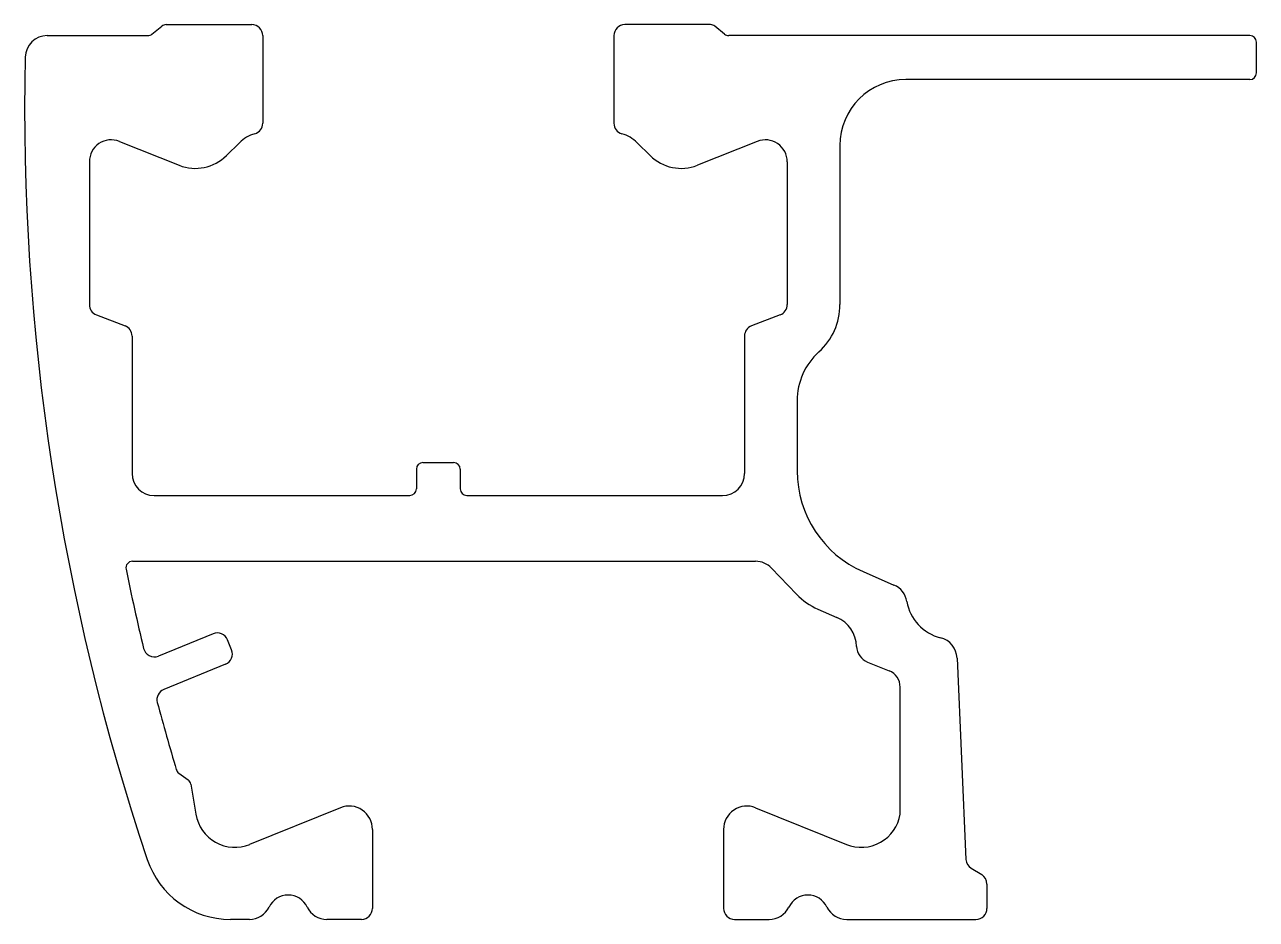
# Model space of a CAD drawing. Extents: x 2264.4 to 2320.5, y 1283.3 to 1324.1.
import ezdxf

# ---------------------------------------------------------------- set-up
doc = ezdxf.new("R2010")
doc.units = 0
doc.layers.get('0').update_dxf_attribs({"linetype": 'CONTINUOUS'})

msp = doc.modelspace()

# ---------------------------------------------------------------- linework, layer by layer
at = {"color": 0}
for p, q in [((2270.172, 1323.665), (2270.624, 1324.031)), ((2270.813, 1324.098), (2274.718, 1324.098)), ((2295.624, 1324.098), (2291.718, 1324.098)), ((2296.264, 1323.665), (2295.813, 1324.031)), ((2265.394, 1323.598), (2269.983, 1323.598)), ((2275.218, 1323.598), (2275.218, 1319.609)), ((2291.218, 1323.598), (2291.218, 1319.609)), ((2320.194, 1323.598), (2296.453, 1323.598)), ((2320.494, 1321.898), (2320.494, 1323.298)), ((2320.194, 1321.598), (2304.518, 1321.598)), ((2268.688, 1318.78), (2271.415, 1317.695)), ((2273.56, 1318.131), (2274.157, 1318.722)), ((2292.876, 1318.131), (2292.279, 1318.722)), ((2297.748, 1318.78), (2295.022, 1317.695)), ((2301.518, 1318.598), (2301.518, 1311.35)), ((2267.319, 1317.851), (2267.319, 1311.35)), ((2299.118, 1317.851), (2299.118, 1311.35)), ((2267.64, 1310.883), (2268.944, 1310.384)), ((2298.797, 1310.883), (2297.493, 1310.384)), ((2269.265, 1309.917), (2269.265, 1303.655)), ((2297.171, 1309.917), (2297.171, 1303.655)), ((2299.571, 1306.97), (2299.571, 1303.77)), ((2282.218, 1303.855), (2282.218, 1302.955)), ((2282.518, 1304.155), (2283.918, 1304.155)), ((2284.218, 1303.855), (2284.218, 1302.955)), ((2270.265, 1302.655), (2281.918, 1302.655)), ((2284.518, 1302.655), (2296.171, 1302.655)), ((2269.283, 1299.655), (2297.679, 1299.655)), ((2298.401, 1299.347), (2299.544, 1298.155)), ((2302.578, 1299.185), (2303.982, 1298.574)), ((2300.514, 1297.479), (2301.377, 1297.104)), ((2272.958, 1296.358), (2270.465, 1295.342)), ((2273.798, 1295.62), (2273.609, 1296.083)), ((2273.524, 1294.969), (2270.708, 1293.821)), ((2302.778, 1295.069), (2303.762, 1294.672)), ((2306.858, 1295.247), (2307.26, 1286.081)), ((2304.263, 1288.133), (2304.263, 1293.93)), ((2271.391, 1290.012), (2271.825, 1289.698)), ((2271.945, 1289.504), (2272.174, 1288.133)), ((2278.758, 1288.431), (2274.623, 1286.761)), ((2297.679, 1288.431), (2301.813, 1286.761)), ((2280.218, 1287.446), (2280.218, 1283.848)), ((2296.218, 1287.446), (2296.218, 1283.848)), ((2307.5, 1285.675), (2307.978, 1285.385)), ((2308.218, 1284.957), (2308.218, 1283.848)), ((2274.609, 1283.348), (2273.747, 1283.348)), ((2279.718, 1283.348), (2278.144, 1283.348)), ((2296.718, 1283.348), (2298.293, 1283.348)), ((2301.827, 1283.348), (2307.718, 1283.348))]:
    msp.add_line(p, q, dxfattribs=at)
for centre, radius, start, end in [((2270.813, 1323.798), 0.3, 90, 129.0382), ((2274.718, 1323.598), 0.5, 0, 90), ((2291.718, 1323.598), 0.5, 90, 180), ((2295.624, 1323.798), 0.3, 50.9618, 90), ((2265.394, 1322.598), 1, 90, 178.7642), ((2269.983, 1323.898), 0.3, 270, 309.0382), ((2296.453, 1323.898), 0.3, 230.9618, 270), ((2320.194, 1323.298), 0.3, 0, 90), ((2372.001, 1320.299), 107.631, 178.76419, 198.53938), ((2320.194, 1321.898), 0.3, 270, 0), ((2304.518, 1318.598), 3, 90, 180), ((2274.718, 1319.609), 0.5, 285.7866, 360), ((2291.718, 1319.609), 0.5, 180, 254.2134), ((2275.294, 1317.572), 1.616, 105.7866, 134.6809), ((2291.143, 1317.572), 1.616, 45.3191, 74.2134), ((2268.319, 1317.851), 1, 68.3029, 180), ((2298.118, 1317.851), 1, 0, 111.6971), ((2272.154, 1319.553), 2, 248.3029, 314.6809), ((2294.283, 1319.553), 2, 225.3191, 291.6971), ((2267.819, 1311.35), 0.5, 180, 249.0669), ((2298.618, 1311.35), 0.5, 290.9331, 360), ((2298.618, 1311.35), 2.9, 312.0737, 0), ((2268.765, 1309.917), 0.5, 0, 69.0669), ((2297.671, 1309.917), 0.5, 110.9331, 180), ((2302.571, 1306.97), 3, 132.0737, 180), ((2282.518, 1303.855), 0.3, 90, 180), ((2283.918, 1303.855), 0.3, 0, 90), ((2270.265, 1303.655), 1, 180, 270), ((2296.171, 1303.655), 1, 270, 0), ((2304.571, 1303.77), 5, 180, 246.5), ((2281.918, 1302.955), 0.3, 270, 0), ((2284.518, 1302.955), 0.3, 180, 270), ((2269.283, 1299.355), 0.3, 90, 191.5241), ((2372.001, 1320.299), 105.131, 191.52412, 193.53832), ((2297.679, 1298.655), 1, 43.7802, 90), ((2303.584, 1297.657), 1, 9.7656, 66.5), ((2301.71, 1300.23), 3, 223.7802, 246.5001), ((2306.605, 1298.177), 2.066, 189.7656, 255.9281), ((2300.779, 1295.728), 1.5, 2.0651, 66.5001), ((2273.146, 1295.895), 0.5, 22.1758, 112.1758), ((2305.859, 1295.204), 1, 2.5108, 75.9281), ((2270.277, 1295.805), 0.5, 193.5383, 292.1758), ((2273.335, 1295.432), 0.5, 292.1758, 22.1758), ((2303.078, 1295.811), 0.8, 182.0651, 248.035), ((2303.463, 1293.93), 0.8, 0, 68.035), ((2270.897, 1293.358), 0.5, 112.1758, 194.9206), ((2372.001, 1320.299), 105.131, 194.92062, 196.65398), ((2271.567, 1290.255), 0.3, 196.654, 234.1074), ((2271.649, 1289.455), 0.3, 9.4841, 54.1074), ((2273.949, 1288.43), 1.8, 189.4841, 292), ((2279.156, 1287.446), 1.063, 0, 112), ((2297.281, 1287.446), 1.063, 68, 180), ((2302.487, 1288.43), 1.8, 248, 350.5159), ((2273.747, 1287.348), 4, 198.5394, 270), ((2307.76, 1286.103), 0.5, 182.5108, 238.6821), ((2307.718, 1284.957), 0.5, 0, 58.6821), ((2276.377, 1283.488), 0.965, 25.9498, 154.0502), ((2300.06, 1283.488), 0.965, 25.9498, 154.0502), ((2274.609, 1284.348), 1, 270, 334.0502), ((2278.144, 1284.348), 1, 205.9498, 270), ((2279.718, 1283.848), 0.5, 270, 0), ((2296.718, 1283.848), 0.5, 180, 270), ((2298.293, 1284.348), 1, 270, 334.0502), ((2301.827, 1284.348), 1, 205.9498, 270), ((2307.718, 1283.848), 0.5, 270, 0)]:
    msp.add_arc(centre, radius, start, end, dxfattribs=at)

doc.saveas('drawing.dxf')
